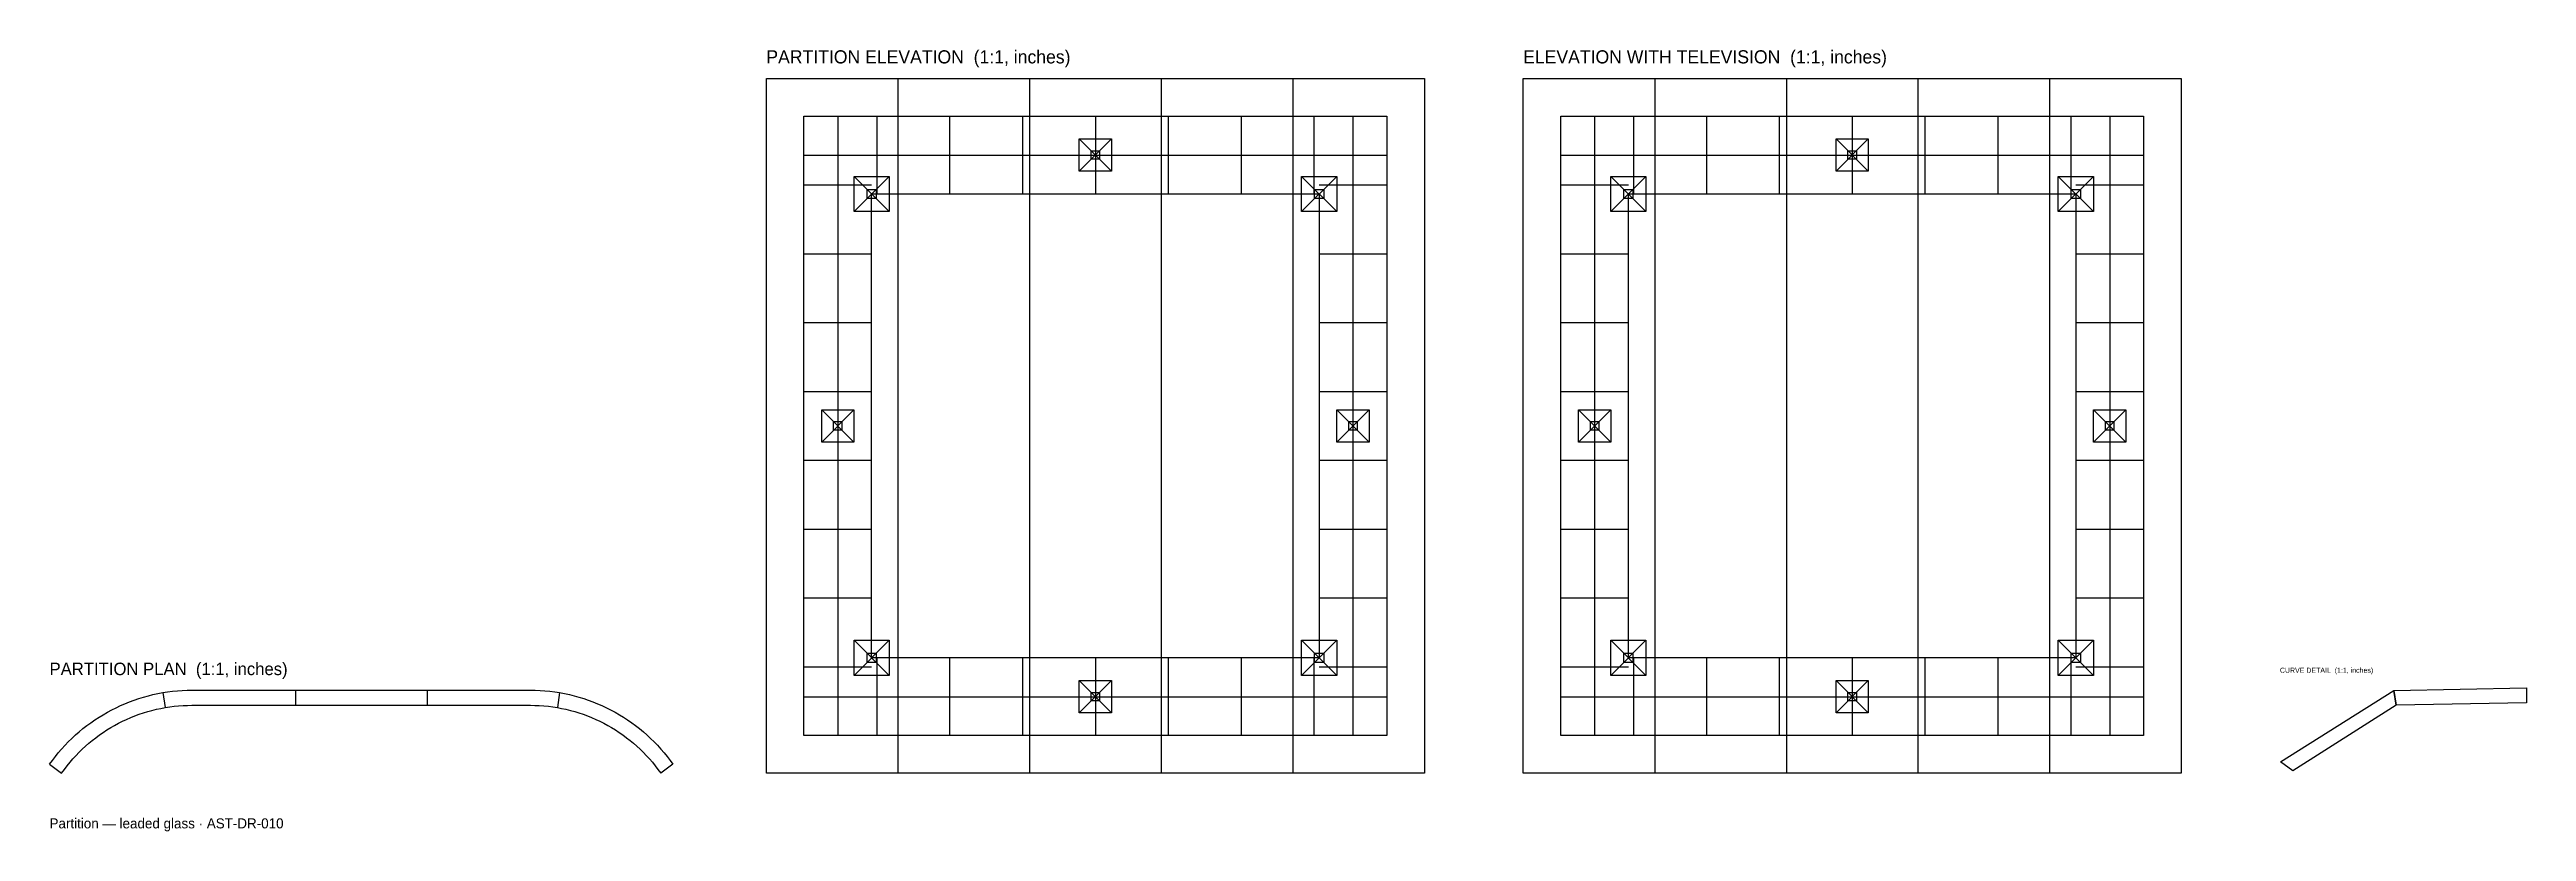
# Model space of a CAD drawing. Header units: inches. Extents: x 0 to 389, y -9 to 114.
import ezdxf

# ---------------------------------------------------------------- set-up
doc = ezdxf.new("R2010")
doc.units = ezdxf.units.IN
doc.header["$MEASUREMENT"] = 0
for name, color, linetype in [('Curve detail', 7, 'Continuous'), ('Elevation with television', 7, 'Continuous'), ('Partition elevation', 7, 'Continuous'), ('Partition plan', 7, 'Continuous')]:
    doc.layers.add(name, color=color, linetype=linetype)

msp = doc.modelspace()

# ---------------------------------------------------------------- linework, layer by layer
at = {"layer": 'Curve detail'}
for points in [[(350.38, 1.76), (368.16, 13), (368.52, 10.67), (352.28, 0.36), (350.38, 1.76)], [(368.16, 13), (388.99, 13.39), (388.99, 11.03), (368.52, 10.67), (368.16, 13)]]:
    msp.add_lwpolyline(points, dxfattribs=at)
at = {"layer": 'Elevation with television'}
for p, q in [((252.09, 109.02), (252.09, 0)), ((272.76, 109.02), (272.76, 0)), ((293.43, 109.02), (293.43, 0)), ((314.1, 109.02), (314.1, 0)), ((242.64, 103.11), (242.64, 5.91)), ((248.77, 103.11), (248.77, 90.91)), ((260.21, 103.11), (260.21, 90.91)), ((271.65, 103.11), (271.65, 90.91)), ((283.09, 103.11), (283.09, 90.91)), ((294.53, 103.11), (294.53, 90.91)), ((305.98, 103.11), (305.98, 90.91)), ((317.42, 103.11), (317.42, 90.91)), ((323.55, 103.11), (323.55, 5.91)), ((280.56, 99.54), (285.63, 94.47)), ((285.63, 99.54), (280.56, 94.47)), ((237.33, 97.01), (328.86, 97.01)), ((245.2, 93.66), (250.71, 88.15)), ((250.71, 93.66), (245.2, 88.15)), ((315.47, 93.66), (320.99, 88.15)), ((320.99, 93.66), (315.47, 88.15)), ((237.33, 92.31), (247.96, 92.31)), ((318.23, 92.31), (328.86, 92.31)), ((237.33, 81.51), (247.96, 81.51)), ((318.23, 81.51), (328.86, 81.51)), ((237.33, 70.71), (247.96, 70.71)), ((318.23, 70.71), (328.86, 70.71)), ((237.33, 59.91), (247.96, 59.91)), ((318.23, 59.91), (328.86, 59.91)), ((240.1, 57.04), (245.18, 51.97)), ((245.18, 57.04), (240.1, 51.97)), ((321.01, 57.04), (326.08, 51.97)), ((326.08, 57.04), (321.01, 51.97)), ((237.33, 49.11), (247.96, 49.11)), ((318.23, 49.11), (328.86, 49.11)), ((237.33, 38.31), (247.96, 38.31)), ((318.23, 38.31), (328.86, 38.31)), ((237.33, 27.51), (247.96, 27.51)), ((318.23, 27.51), (328.86, 27.51)), ((245.2, 20.87), (250.71, 15.35)), ((250.71, 20.87), (245.2, 15.35)), ((315.47, 20.87), (320.99, 15.35)), ((320.99, 20.87), (315.47, 15.35)), ((237.33, 16.71), (247.96, 16.71)), ((248.77, 18.11), (248.77, 5.91)), ((260.21, 18.11), (260.21, 5.91)), ((271.65, 18.11), (271.65, 5.91)), ((283.09, 18.11), (283.09, 5.91)), ((294.53, 18.11), (294.53, 5.91)), ((305.98, 18.11), (305.98, 5.91)), ((317.42, 18.11), (317.42, 5.91)), ((318.23, 16.71), (328.86, 16.71)), ((237.33, 12.01), (328.86, 12.01)), ((280.56, 14.54), (285.63, 9.47)), ((285.63, 14.54), (280.56, 9.47))]:
    msp.add_line(p, q, dxfattribs=at)
for points in [[(231.42, 109.02), (334.77, 109.02), (334.77, 0), (231.42, 0), (231.42, 109.02)], [(237.33, 103.11), (328.86, 103.11), (328.86, 5.91), (237.33, 5.91), (237.33, 103.11)], [(280.56, 99.54), (285.63, 99.54), (285.63, 94.47), (280.56, 94.47), (280.56, 99.54)], [(282.43, 97.67), (283.75, 97.67), (283.75, 96.35), (282.43, 96.35), (282.43, 97.67)], [(245.2, 93.66), (250.71, 93.66), (250.71, 88.15), (245.2, 88.15), (245.2, 93.66)], [(315.47, 93.66), (320.99, 93.66), (320.99, 88.15), (315.47, 88.15), (315.47, 93.66)], [(247.24, 91.62), (248.67, 91.62), (248.67, 90.19), (247.24, 90.19), (247.24, 91.62)], [(247.96, 90.91), (318.23, 90.91), (318.23, 18.11), (247.96, 18.11), (247.96, 90.91)], [(317.51, 91.62), (318.95, 91.62), (318.95, 90.19), (317.51, 90.19), (317.51, 91.62)], [(240.1, 57.04), (245.18, 57.04), (245.18, 51.97), (240.1, 51.97), (240.1, 57.04)], [(241.98, 55.17), (243.3, 55.17), (243.3, 53.85), (241.98, 53.85), (241.98, 55.17)], [(321.01, 57.04), (326.08, 57.04), (326.08, 51.97), (321.01, 51.97), (321.01, 57.04)], [(322.89, 55.17), (324.2, 55.17), (324.2, 53.85), (322.89, 53.85), (322.89, 55.17)], [(245.2, 20.87), (250.71, 20.87), (250.71, 15.35), (245.2, 15.35), (245.2, 20.87)], [(315.47, 20.87), (320.99, 20.87), (320.99, 15.35), (315.47, 15.35), (315.47, 20.87)], [(247.24, 18.83), (248.67, 18.83), (248.67, 17.39), (247.24, 17.39), (247.24, 18.83)], [(317.51, 18.83), (318.95, 18.83), (318.95, 17.39), (317.51, 17.39), (317.51, 18.83)], [(280.56, 14.54), (285.63, 14.54), (285.63, 9.47), (280.56, 9.47), (280.56, 14.54)], [(282.43, 12.67), (283.75, 12.67), (283.75, 11.35), (282.43, 11.35), (282.43, 12.67)]]:
    msp.add_lwpolyline(points, dxfattribs=at)
at = {"layer": 'Partition elevation'}
for p, q in [((133.24, 109.02), (133.24, 0)), ((153.91, 109.02), (153.91, 0)), ((174.58, 109.02), (174.58, 0)), ((195.25, 109.02), (195.25, 0)), ((123.79, 103.11), (123.79, 5.91)), ((129.92, 103.11), (129.92, 90.91)), ((141.36, 103.11), (141.36, 90.91)), ((152.8, 103.11), (152.8, 90.91)), ((164.25, 103.11), (164.25, 90.91)), ((175.69, 103.11), (175.69, 90.91)), ((187.13, 103.11), (187.13, 90.91)), ((198.57, 103.11), (198.57, 90.91)), ((204.7, 103.11), (204.7, 5.91)), ((161.71, 99.54), (166.78, 94.47)), ((166.78, 99.54), (161.71, 94.47)), ((118.48, 97.01), (210.01, 97.01)), ((126.35, 93.66), (131.86, 88.15)), ((131.86, 93.66), (126.35, 88.15)), ((196.63, 93.66), (202.14, 88.15)), ((202.14, 93.66), (196.63, 88.15)), ((118.48, 92.31), (129.11, 92.31)), ((199.38, 92.31), (210.01, 92.31)), ((118.48, 81.51), (129.11, 81.51)), ((199.38, 81.51), (210.01, 81.51)), ((118.48, 70.71), (129.11, 70.71)), ((199.38, 70.71), (210.01, 70.71)), ((118.48, 59.91), (129.11, 59.91)), ((199.38, 59.91), (210.01, 59.91)), ((121.26, 57.04), (126.33, 51.97)), ((126.33, 57.04), (121.26, 51.97)), ((202.16, 57.04), (207.23, 51.97)), ((207.23, 57.04), (202.16, 51.97)), ((118.48, 49.11), (129.11, 49.11)), ((199.38, 49.11), (210.01, 49.11)), ((118.48, 38.31), (129.11, 38.31)), ((199.38, 38.31), (210.01, 38.31)), ((118.48, 27.51), (129.11, 27.51)), ((199.38, 27.51), (210.01, 27.51)), ((126.35, 20.87), (131.86, 15.35)), ((131.86, 20.87), (126.35, 15.35)), ((196.63, 20.87), (202.14, 15.35)), ((202.14, 20.87), (196.63, 15.35)), ((118.48, 16.71), (129.11, 16.71)), ((129.92, 18.11), (129.92, 5.91)), ((141.36, 18.11), (141.36, 5.91)), ((152.8, 18.11), (152.8, 5.91)), ((164.25, 18.11), (164.25, 5.91)), ((175.69, 18.11), (175.69, 5.91)), ((187.13, 18.11), (187.13, 5.91)), ((198.57, 18.11), (198.57, 5.91)), ((199.38, 16.71), (210.01, 16.71)), ((118.48, 12.01), (210.01, 12.01)), ((161.71, 14.54), (166.78, 9.47)), ((166.78, 14.54), (161.71, 9.47))]:
    msp.add_line(p, q, dxfattribs=at)
for points in [[(112.57, 109.02), (215.92, 109.02), (215.92, 0), (112.57, 0), (112.57, 109.02)], [(118.48, 103.11), (210.01, 103.11), (210.01, 5.91), (118.48, 5.91), (118.48, 103.11)], [(161.71, 99.54), (166.78, 99.54), (166.78, 94.47), (161.71, 94.47), (161.71, 99.54)], [(163.59, 97.67), (164.9, 97.67), (164.9, 96.35), (163.59, 96.35), (163.59, 97.67)], [(126.35, 93.66), (131.86, 93.66), (131.86, 88.15), (126.35, 88.15), (126.35, 93.66)], [(196.63, 93.66), (202.14, 93.66), (202.14, 88.15), (196.63, 88.15), (196.63, 93.66)], [(128.39, 91.62), (129.82, 91.62), (129.82, 90.19), (128.39, 90.19), (128.39, 91.62)], [(129.11, 90.91), (199.38, 90.91), (199.38, 18.11), (129.11, 18.11), (129.11, 90.91)], [(198.67, 91.62), (200.1, 91.62), (200.1, 90.19), (198.67, 90.19), (198.67, 91.62)], [(121.26, 57.04), (126.33, 57.04), (126.33, 51.97), (121.26, 51.97), (121.26, 57.04)], [(123.13, 55.17), (124.45, 55.17), (124.45, 53.85), (123.13, 53.85), (123.13, 55.17)], [(202.16, 57.04), (207.23, 57.04), (207.23, 51.97), (202.16, 51.97), (202.16, 57.04)], [(204.04, 55.17), (205.36, 55.17), (205.36, 53.85), (204.04, 53.85), (204.04, 55.17)], [(126.35, 20.87), (131.86, 20.87), (131.86, 15.35), (126.35, 15.35), (126.35, 20.87)], [(196.63, 20.87), (202.14, 20.87), (202.14, 15.35), (196.63, 15.35), (196.63, 20.87)], [(128.39, 18.83), (129.82, 18.83), (129.82, 17.39), (128.39, 17.39), (128.39, 18.83)], [(198.67, 18.83), (200.1, 18.83), (200.1, 17.39), (198.67, 17.39), (198.67, 18.83)], [(161.71, 14.54), (166.78, 14.54), (166.78, 9.47), (161.71, 9.47), (161.71, 14.54)], [(163.59, 12.67), (164.9, 12.67), (164.9, 11.35), (163.59, 11.35), (163.59, 12.67)]]:
    msp.add_lwpolyline(points, dxfattribs=at)
at = {"layer": 'Partition plan'}
for p, q in [((17.78, 12.64), (18.14, 10.3)), ((38.61, 13.03), (38.61, 10.67)), ((59.28, 13.03), (59.28, 10.67)), ((80.11, 12.64), (79.75, 10.3)), ((0, 1.4), (1.9, 0)), ((97.89, 1.4), (95.98, 0))]:
    msp.add_line(p, q, dxfattribs=at)
for points in [[(0, 1.4), (0.44, 1.99), (0.92, 2.62), (1.38, 3.2), (1.9, 3.79), (2.43, 4.38), (2.94, 4.91), (3.5, 5.46), (4.08, 6), (4.63, 6.49), (5.24, 6.99), (5.86, 7.48), (6.46, 7.91), (7.11, 8.36), (7.77, 8.8), (8.4, 9.18), (9.08, 9.57), (9.78, 9.95), (10.44, 10.28), (11.15, 10.61), (11.83, 10.91), (12.56, 11.2), (13.3, 11.48), (14, 11.71), (14.76, 11.94), (15.52, 12.15), (16.24, 12.33), (17.01, 12.49), (17.78, 12.64), (18.51, 12.75), (19.3, 12.85), (20.08, 12.93), (20.82, 12.98), (21.61, 13.01), (22.37, 13.03), (23.11, 13.03), (23.85, 13.03), (24.59, 13.03), (25.32, 13.03), (26.06, 13.03), (26.8, 13.03), (27.54, 13.03), (28.28, 13.03), (29.01, 13.03), (29.75, 13.03), (30.49, 13.03), (31.23, 13.03), (31.97, 13.03), (32.71, 13.03), (33.44, 13.03), (34.18, 13.03), (34.92, 13.03), (35.66, 13.03), (36.4, 13.03), (37.13, 13.03), (37.87, 13.03), (38.61, 13.03), (39.35, 13.03), (40.09, 13.03), (40.82, 13.03), (41.56, 13.03), (42.3, 13.03), (43.04, 13.03), (43.78, 13.03), (44.52, 13.03), (45.25, 13.03), (45.99, 13.03), (46.73, 13.03), (47.47, 13.03), (48.21, 13.03), (48.94, 13.03), (49.68, 13.03), (50.42, 13.03), (51.16, 13.03), (51.9, 13.03), (52.64, 13.03), (53.37, 13.03), (54.11, 13.03), (54.85, 13.03), (55.59, 13.03), (56.33, 13.03), (57.06, 13.03), (57.8, 13.03), (58.54, 13.03), (59.28, 13.03), (60.02, 13.03), (60.76, 13.03), (61.49, 13.03), (62.23, 13.03), (62.97, 13.03), (63.71, 13.03), (64.45, 13.03), (65.18, 13.03), (65.92, 13.03), (66.66, 13.03), (67.4, 13.03), (68.14, 13.03), (68.87, 13.03), (69.61, 13.03), (70.35, 13.03), (71.09, 13.03), (71.83, 13.03), (72.57, 13.03), (73.3, 13.03), (74.04, 13.03), (74.78, 13.03), (75.52, 13.03), (76.28, 13.01), (77.07, 12.98), (77.81, 12.93), (78.59, 12.85), (79.38, 12.75), (80.11, 12.64), (80.88, 12.49), (81.65, 12.33), (82.37, 12.15), (83.13, 11.94), (83.89, 11.71), (84.59, 11.48), (85.33, 11.2), (86.06, 10.91), (86.74, 10.61), (87.45, 10.28), (88.11, 9.95), (88.81, 9.57), (89.49, 9.18), (90.12, 8.8), (90.78, 8.36), (91.43, 7.91), (92.03, 7.48), (92.65, 6.99), (93.26, 6.49), (93.81, 6), (94.39, 5.46), (94.95, 4.91), (95.46, 4.38), (95.99, 3.79), (96.51, 3.2), (96.97, 2.62), (97.45, 1.99), (97.89, 1.4)], [(1.9, 0), (2.34, 0.6), (2.76, 1.14), (3.22, 1.72), (3.67, 2.23), (4.13, 2.74), (4.64, 3.28), (5.14, 3.75), (5.64, 4.22), (6.19, 4.71), (6.72, 5.15), (7.26, 5.57), (7.86, 6.01), (8.42, 6.4), (8.99, 6.78), (9.62, 7.16), (10.22, 7.5), (10.82, 7.83), (11.48, 8.16), (12.1, 8.45), (12.78, 8.75), (13.42, 9), (14.06, 9.24), (14.76, 9.48), (15.42, 9.67), (16.08, 9.86), (16.8, 10.03), (17.47, 10.17), (18.14, 10.3), (18.87, 10.42), (19.55, 10.5), (20.24, 10.57), (20.97, 10.62), (21.66, 10.65), (22.37, 10.67), (23.11, 10.67), (23.85, 10.67), (24.59, 10.67), (25.32, 10.67), (26.06, 10.67), (26.8, 10.67), (27.54, 10.67), (28.28, 10.67), (29.01, 10.67), (29.75, 10.67), (30.49, 10.67), (31.23, 10.67), (31.97, 10.67), (32.71, 10.67), (33.44, 10.67), (34.18, 10.67), (34.92, 10.67), (35.66, 10.67), (36.4, 10.67), (37.13, 10.67), (37.87, 10.67), (38.61, 10.67), (39.35, 10.67), (40.09, 10.67), (40.82, 10.67), (41.56, 10.67), (42.3, 10.67), (43.04, 10.67), (43.78, 10.67), (44.52, 10.67), (45.25, 10.67), (45.99, 10.67), (46.73, 10.67), (47.47, 10.67), (48.21, 10.67), (48.94, 10.67), (49.68, 10.67), (50.42, 10.67), (51.16, 10.67), (51.9, 10.67), (52.64, 10.67), (53.37, 10.67), (54.11, 10.67), (54.85, 10.67), (55.59, 10.67), (56.33, 10.67), (57.06, 10.67), (57.8, 10.67), (58.54, 10.67), (59.28, 10.67), (60.02, 10.67), (60.76, 10.67), (61.49, 10.67), (62.23, 10.67), (62.97, 10.67), (63.71, 10.67), (64.45, 10.67), (65.18, 10.67), (65.92, 10.67), (66.66, 10.67), (67.4, 10.67), (68.14, 10.67), (68.87, 10.67), (69.61, 10.67), (70.35, 10.67), (71.09, 10.67), (71.83, 10.67), (72.57, 10.67), (73.3, 10.67), (74.04, 10.67), (74.78, 10.67), (75.52, 10.67), (76.23, 10.65), (76.92, 10.62), (77.65, 10.57), (78.34, 10.5), (79.02, 10.42), (79.75, 10.3), (80.42, 10.17), (81.09, 10.03), (81.81, 9.86), (82.47, 9.67), (83.13, 9.48), (83.83, 9.24), (84.47, 9), (85.11, 8.75), (85.79, 8.45), (86.41, 8.16), (87.07, 7.83), (87.67, 7.5), (88.27, 7.16), (88.9, 6.78), (89.47, 6.4), (90.03, 6.01), (90.63, 5.57), (91.17, 5.15), (91.7, 4.71), (92.25, 4.22), (92.75, 3.75), (93.25, 3.28), (93.76, 2.74), (94.22, 2.23), (94.67, 1.72), (95.13, 1.14), (95.55, 0.6), (95.98, 0)]]:
    msp.add_lwpolyline(points, dxfattribs=at)

# ---------------------------------------------------------------- texts
at = {"layer": 'LABELS'}
for s, height, p in [('PARTITION ELEVATION  (1:1, inches)', 2.0669, (112.57, 111.38)), ('ELEVATION WITH TELEVISION  (1:1, inches)', 2.0669, (231.42, 111.38)), ('PARTITION PLAN  (1:1, inches)', 1.9578, (0, 15.39)), ('CURVE DETAIL  (1:1, inches)', 0.7957, (350.27, 15.76)), ('Partition — leaded glass · AST-DR-010', 1.5748, (0, -8.66))]:
    msp.add_text(s, height=height, dxfattribs=at).set_placement(p)

doc.saveas('drawing.dxf')
